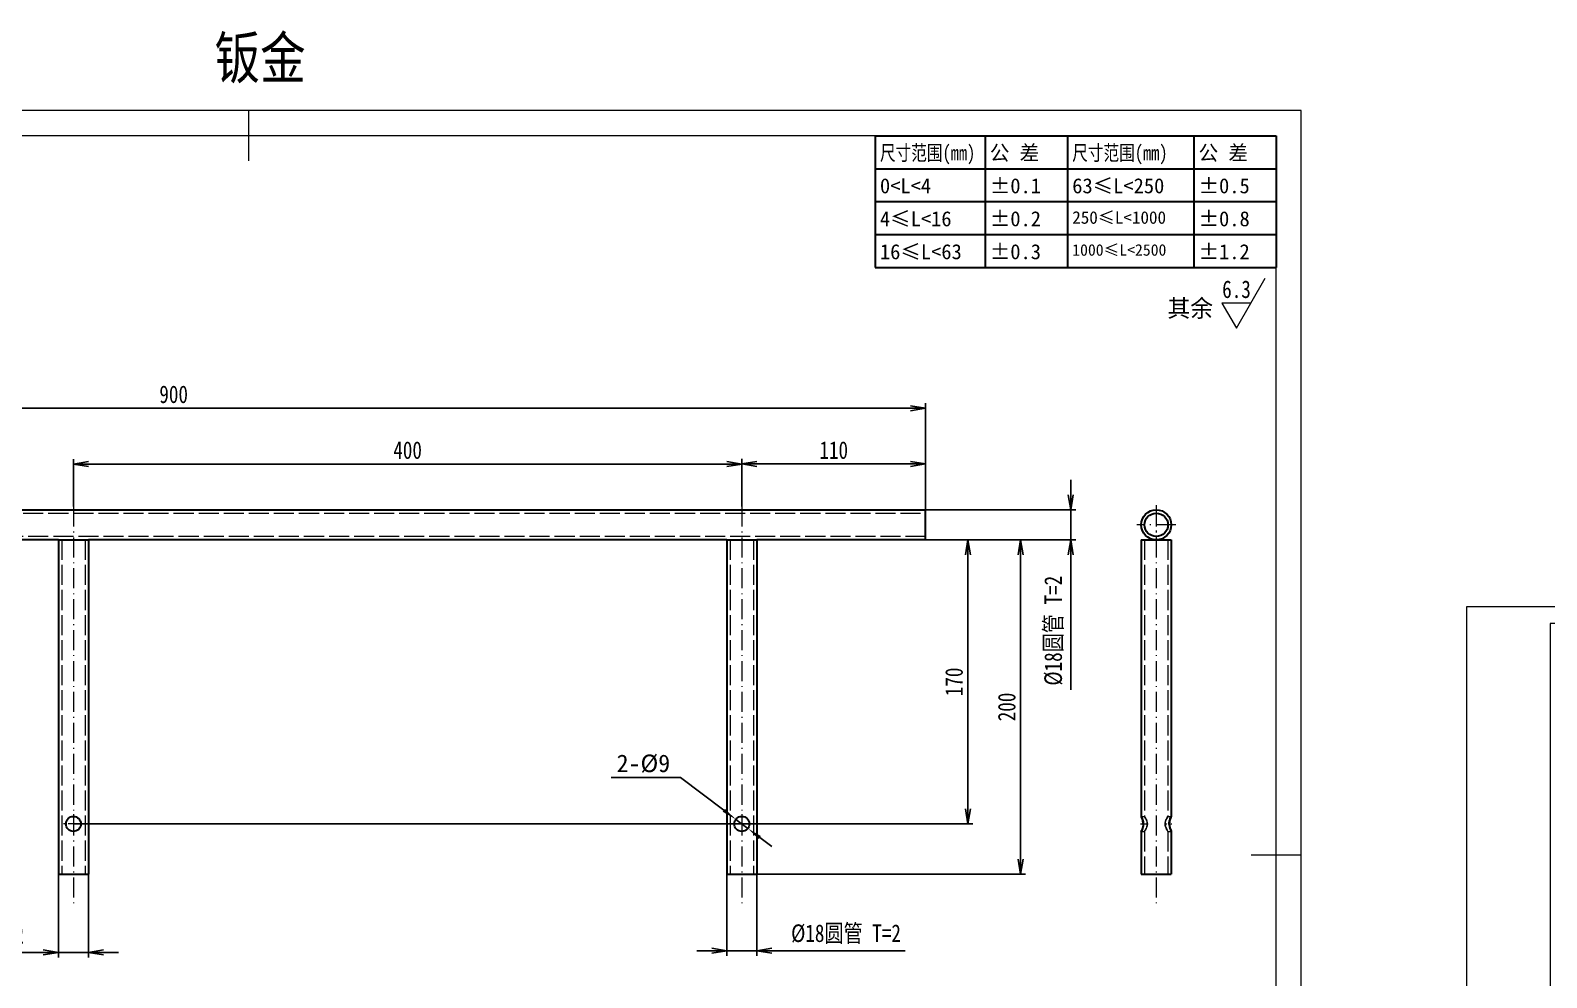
# Model space of a CAD drawing. Header units: millimetres. Extents: x -15766 to 80009, y -9701 to 15159.
# Drawn here: x -14279 to -13372, y 3211 to 3778 of the extents above; entities that cross this region are included whole.
import ezdxf
from ezdxf.enums import TextEntityAlignment as Align

# ---------------------------------------------------------------- set-up
doc = ezdxf.new("R2010")
doc.units = ezdxf.units.MM
for name, pattern in [('CENTER-HOKUTO_1', [16, 13, -1, 1, -1]), ('DASHDOT', [18.5, 12, -3, 0.5, -3]), ('DASHED', [15, 12, -3]), ('HIDDEN-HOKUTO_1', [2, 1, -1])]:
    doc.linetypes.add(name, pattern=pattern)
doc.layers.get('DEFPOINTS').update_dxf_attribs({"lineweight": 18})
for name, color, linetype, lineweight in [('AM_7', 2, 'CENTER-HOKUTO_1', 18), ('AM_HID', 1, 'HIDDEN-HOKUTO_1', 18), ('AM_VIS', 7, 'Continuous', 18), ('CDRAFT0', 7, 'Continuous', 18), ('DIM', 253, 'Continuous', 20), ('title_frame', 7, 'Continuous', 18), ('word_dim', 9, 'Continuous', 18), ('尺寸线层', 3, 'Continuous', 18), ('粗实线层', 7, 'Continuous', 35), ('粗实线层_1', 7, 'Continuous', 15)]:
    doc.layers.add(name, color=color, linetype=linetype, lineweight=lineweight)
doc.styles.add('DIM', font='', dxfattribs={"width": 0.8})
doc.styles.get('DIM').set_extended_font_data('NSimSun')
doc.dimstyles.new('1-3', dxfattribs={"dimscale": 3, "dimtxt": 3.5, "dimasz": 3, "dimexe": 1, "dimexo": 0, "dimgap": 1, "dimtad": 1, "dimdsep": 46, "dimtxsty": 'DIM', "dimblk": 'OPEN', "dimcen": 0, "dimdle": 6, "dimclrd": 256, "dimclre": 256, "dimclrt": 3, "dimazin": 2, "dimtfac": 0.707107, "dimtmove": 0, "dimatfit": 3, "dimfxl": 0, "dimfrac": 2, "dimtolj": 1, "dimarcsym": 0})
doc.dimstyles.new('1-3$3', dxfattribs={"dimscale": 3, "dimtxt": 3.5, "dimasz": 3, "dimexe": 1, "dimexo": 0, "dimgap": 1, "dimtad": 1, "dimtih": 1, "dimtoh": 1, "dimdsep": 46, "dimtxsty": 'Standard', "dimblk": '_CAXARROW', "dimcen": 0, "dimdle": 6, "dimclrd": 256, "dimclre": 256, "dimclrt": 3, "dimazin": 2, "dimtfac": 0.707107, "dimtmove": 0, "dimatfit": 3, "dimfxl": 0, "dimfrac": 2, "dimtolj": 1, "dimarcsym": 0})

# ---------------------------------------------------------------- blocks, each defined once
blk = doc.blocks.new('*X1594')
at = {"layer": 'CDRAFT0'}
for p, q in [((420, 297), (0, 297)), ((420, 0), (420, 297))]:
    blk.add_line(p, q, dxfattribs=at)
at = {"layer": '粗实线层_1'}
for p, q in [((210, 297), (210, 287)), ((415, 292), (25, 292)), ((415, 5), (415, 292)), ((420, 148.5), (410, 148.5))]:
    blk.add_line(p, q, dxfattribs=at)
blk = doc.blocks.new('自由公差_1')
at = {"layer": '粗实线层'}
for p, q in [((-80, 0), (0, 0)), ((-80, 0), (-80, -26.3)), ((-58.08, 0), (-58.08, -26.3)), ((-41.64, 0), (-41.64, -26.3)), ((-16.44, 0), (-16.44, -26.3)), ((0, 0), (0, -26.3)), ((-80, -6.58), (0, -6.58)), ((-80, -13.15), (0, -13.15)), ((-80, -19.73), (0, -19.73)), ((-80, -26.3), (0, -26.3))]:
    blk.add_line(p, q, dxfattribs=at)
at = {"layer": '尺寸线层', "linetype": 'Continuous', "attachment_point": 1, "line_spacing_factor": 0.9}
for s, insert, char_height, width in [('{\\W0.8;尺寸范围(mm)}', (-79.04, -1.92), 3, 22.6032), ('公 差', (-57.12, -1.92), 3, 22.6032), ('{\\W0.8;尺寸范围(mm)}', (-40.68, -1.92), 3, 22.6032), ('公 差', (-15.48, -1.92), 3, 22.6032), ('0<L<4', (-79.04, -8.49), 3, 22.6032), ('%%P0.1', (-57.12, -8.49), 3, 12.7119), ('63≤L<250', (-40.68, -8.49), 3, 22.6032), ('%%P0.5', (-15.48, -8.49), 3, 12.5771), ('4≤L<16', (-79.04, -15.07), 3, 22.6032), ('%%P0.2', (-57.12, -15.07), 3, 12.4769), ('250≤L<1000', (-40.68, -15.07), 2.5, 22.6032), ('%%P0.8', (-15.48, -15.07), 3, 13.0759), ('16≤L<63', (-79.04, -21.64), 3, 22.6032), ('%%P0.3', (-57.12, -21.64), 3, 12.7119), ('1000≤L<2500', (-40.68, -21.64), 2.3, 22.6032), ('%%P1.2', (-15.48, -21.64), 3, 12.8764)]:
    blk.add_mtext(s, dxfattribs=dict(at, insert=insert, char_height=char_height, width=width))
blk = doc.blocks.new('*X1595')
at = {"layer": 'CDRAFT0'}
for p, q in [((420, 297), (0, 297)), ((0, 297), (0, 0)), ((420, 0), (420, 297)), ((0, 0), (420, 0))]:
    blk.add_line(p, q, dxfattribs=at)
at = {"layer": '粗实线层_1'}
for p, q in [((210, 297), (210, 287)), ((415, 292), (25, 292)), ((25, 292), (25, 5)), ((415, 5), (415, 292)), ((0, 148.5), (30, 148.5)), ((420, 148.5), (410, 148.5)), ((210, 0), (210, 10)), ((25, 5), (415, 5))]:
    blk.add_line(p, q, dxfattribs=at)
blk = doc.blocks.new('_OPEN')
at = {"color": 0, "linetype": 'ByBlock', "lineweight": -2}
for p, q in [((-1, 0.166667), (0, 0)), ((-1, -0.166667), (0, 0)), ((0, 0), (-1, 0))]:
    blk.add_line(p, q, dxfattribs=at)
blk = doc.blocks.new('*D1844')
at = {"layer": 'DEFPOINTS', "color": 0, "transparency": 16777216}
for p in [(-13743.52, 3551.4), (-14643.52, 3490.59), (-13743.52, 3488.59)]:
    blk.add_point(p, dxfattribs=at)
at = {"layer": 'word_dim', "linetype": 'Continuous', "lineweight": -2, "transparency": 16777216}
for p, q in [((-14643.52, 3490.59), (-14643.52, 3554.4)), ((-14634.52, 3551.4), (-13752.52, 3551.4)), ((-13743.52, 3488.59), (-13743.52, 3554.4))]:
    blk.add_line(p, q, dxfattribs=at)
at = {"layer": 'word_dim', "lineweight": -2, "transparency": 16777216, "xscale": 9, "yscale": 9, "zscale": 9, "rotation": 180}
blk.add_blockref('_OPEN', (-14643.52, 3551.4), dxfattribs=at)
at = {"layer": 'word_dim', "lineweight": -2, "transparency": 16777216, "xscale": 9, "yscale": 9, "zscale": 9}
blk.add_blockref('_OPEN', (-13743.52, 3551.4), dxfattribs=at)
at = {"layer": 'word_dim', "color": 3, "transparency": 16777216, "insert": (-14193.52, 3559.65), "char_height": 10.5, "attachment_point": 5, "style": 'DIM'}
blk.add_mtext('\\A1;900', dxfattribs=at)
blk = doc.blocks.new('*D1845')
at = {"layer": 'DEFPOINTS', "color": 0, "transparency": 16777216}
for p in [(-13743.52, 3518), (-13853.52, 3492.59), (-13743.52, 3490.59)]:
    blk.add_point(p, dxfattribs=at)
at = {"layer": 'word_dim', "linetype": 'Continuous', "lineweight": -2, "transparency": 16777216}
for p, q in [((-13853.52, 3492.59), (-13853.52, 3521)), ((-13743.52, 3490.59), (-13743.52, 3521)), ((-13844.52, 3518), (-13752.52, 3518))]:
    blk.add_line(p, q, dxfattribs=at)
at = {"layer": 'word_dim', "lineweight": -2, "transparency": 16777216, "xscale": 9, "yscale": 9, "zscale": 9, "rotation": 180}
blk.add_blockref('_OPEN', (-13853.52, 3518), dxfattribs=at)
at = {"layer": 'word_dim', "lineweight": -2, "transparency": 16777216, "xscale": 9, "yscale": 9, "zscale": 9}
blk.add_blockref('_OPEN', (-13743.52, 3518), dxfattribs=at)
at = {"layer": 'word_dim', "color": 3, "transparency": 16777216, "insert": (-13798.52, 3526.25), "char_height": 10.5, "attachment_point": 5, "style": 'DIM'}
blk.add_mtext('\\A1;110', dxfattribs=at)
blk = doc.blocks.new('*D1846')
at = {"layer": 'DEFPOINTS', "color": 0, "transparency": 16777216}
for p in [(-14253.52, 3517.99), (-14253.52, 3492.59), (-13853.52, 3492.59)]:
    blk.add_point(p, dxfattribs=at)
at = {"layer": 'word_dim', "linetype": 'Continuous', "lineweight": -2, "transparency": 16777216}
for p, q in [((-14253.52, 3492.59), (-14253.52, 3520.99)), ((-13853.52, 3492.59), (-13853.52, 3520.99)), ((-13862.52, 3517.99), (-14244.52, 3517.99))]:
    blk.add_line(p, q, dxfattribs=at)
at = {"layer": 'word_dim', "lineweight": -2, "transparency": 16777216, "xscale": 9, "yscale": 9, "zscale": 9, "rotation": 180}
blk.add_blockref('_OPEN', (-14253.52, 3517.99), dxfattribs=at)
at = {"layer": 'word_dim', "lineweight": -2, "transparency": 16777216, "xscale": 9, "yscale": 9, "zscale": 9}
blk.add_blockref('_OPEN', (-13853.52, 3517.99), dxfattribs=at)
at = {"layer": 'word_dim', "color": 3, "transparency": 16777216, "insert": (-14053.52, 3526.24), "char_height": 10.5, "attachment_point": 5, "style": 'DIM'}
blk.add_mtext('\\A1;400', dxfattribs=at)
blk = doc.blocks.new('*D1847')
at = {"layer": 'DEFPOINTS', "color": 0, "transparency": 16777216}
for p in [(-13743.52, 3490.59), (-13656.72, 3490.59), (-13743.52, 3472.59)]:
    blk.add_point(p, dxfattribs=at)
at = {"layer": 'word_dim', "linetype": 'Continuous', "lineweight": -2, "transparency": 16777216}
for p, q in [((-13656.72, 3499.59), (-13656.72, 3508.59)), ((-13743.52, 3490.59), (-13653.72, 3490.59)), ((-13656.72, 3490.59), (-13656.72, 3472.59)), ((-13743.52, 3472.59), (-13653.72, 3472.59)), ((-13656.72, 3463.59), (-13656.72, 3382.86))]:
    blk.add_line(p, q, dxfattribs=at)
at = {"layer": 'word_dim', "lineweight": -2, "transparency": 16777216, "xscale": 9, "yscale": 9, "zscale": 9}
for p, rotation in [((-13656.72, 3490.59), 270), ((-13656.72, 3472.59), 90)]:
    blk.add_blockref('_OPEN', p, dxfattribs=dict(at, rotation=rotation))
at = {"layer": 'word_dim', "color": 3, "transparency": 16777216, "insert": (-13666.64, 3418.22), "char_height": 10.5, "attachment_point": 5, "rotation": 90, "style": 'DIM'}
blk.add_mtext('\\A1;%%c18圆管 T=2', dxfattribs=at)
blk = doc.blocks.new('*D1848')
at = {"layer": 'DEFPOINTS', "color": 0, "transparency": 16777216}
for p in [(-13743.52, 3472.59), (-13718.22, 3472.59), (-14253.52, 3302.59)]:
    blk.add_point(p, dxfattribs=at)
at = {"layer": 'word_dim', "linetype": 'Continuous', "lineweight": -2, "transparency": 16777216}
for p, q in [((-13743.52, 3472.59), (-13715.22, 3472.59)), ((-13718.22, 3311.59), (-13718.22, 3463.59)), ((-14253.52, 3302.59), (-13715.22, 3302.59))]:
    blk.add_line(p, q, dxfattribs=at)
at = {"layer": 'word_dim', "lineweight": -2, "transparency": 16777216, "xscale": 9, "yscale": 9, "zscale": 9}
for p, rotation in [((-13718.22, 3472.59), 90), ((-13718.22, 3302.59), 270)]:
    blk.add_blockref('_OPEN', p, dxfattribs=dict(at, rotation=rotation))
at = {"layer": 'word_dim', "color": 3, "transparency": 16777216, "insert": (-13726.47, 3387.59), "char_height": 10.5, "attachment_point": 5, "rotation": 90, "style": 'DIM'}
blk.add_mtext('\\A1;170', dxfattribs=at)
blk = doc.blocks.new('*D1849')
at = {"layer": 'DEFPOINTS', "color": 0, "transparency": 16777216}
for p in [(-13743.52, 3472.59), (-13844.52, 3272.59), (-13686.7, 3272.59)]:
    blk.add_point(p, dxfattribs=at)
at = {"layer": 'word_dim', "linetype": 'Continuous', "lineweight": -2, "transparency": 16777216}
for p, q in [((-13743.52, 3472.59), (-13683.7, 3472.59)), ((-13686.7, 3463.59), (-13686.7, 3281.59)), ((-13844.52, 3272.59), (-13683.7, 3272.59))]:
    blk.add_line(p, q, dxfattribs=at)
at = {"layer": 'word_dim', "lineweight": -2, "transparency": 16777216, "xscale": 9, "yscale": 9, "zscale": 9}
for p, rotation in [((-13686.7, 3472.59), 90), ((-13686.7, 3272.59), 270)]:
    blk.add_blockref('_OPEN', p, dxfattribs=dict(at, rotation=rotation))
at = {"layer": 'word_dim', "color": 3, "transparency": 16777216, "insert": (-13694.95, 3372.59), "char_height": 10.5, "attachment_point": 5, "rotation": 90, "style": 'DIM'}
blk.add_mtext('\\A1;200', dxfattribs=at)
blk = doc.blocks.new('_CAXARROW')
blk.add_hatch(color=0).paths.add_polyline_path([(0, 0), (-1, 0.125), (-1, -0.125)], flags=0)
blk = doc.blocks.new('*D1850')
at = {"layer": 'DEFPOINTS', "color": 0, "transparency": 16777216}
for p in [(-13857.11, 3305.31), (-13849.94, 3299.87)]:
    blk.add_point(p, dxfattribs=at)
at = {"layer": 'word_dim', "linetype": 'Continuous', "lineweight": -2, "transparency": 16777216}
for p, q in [((-13931.66, 3330.38), (-13890.16, 3330.38)), ((-13890.16, 3330.38), (-13864.28, 3310.75)), ((-13849.94, 3299.87), (-13857.11, 3305.31)), ((-13842.77, 3294.43), (-13835.6, 3288.99))]:
    blk.add_line(p, q, dxfattribs=at)
at = {"layer": 'word_dim', "lineweight": -2, "transparency": 16777216, "xscale": 9, "yscale": 9, "zscale": 9}
for p, rotation in [((-13857.11, 3305.31), 322.8219135802353), ((-13849.94, 3299.87), 142.8219135802353)]:
    blk.add_blockref('_CAXARROW', p, dxfattribs=dict(at, rotation=rotation))
at = {"layer": 'word_dim', "color": 3, "transparency": 16777216, "insert": (-13912.41, 3338.63), "char_height": 10.5, "attachment_point": 5}
blk.add_mtext('\\A1;2-%%c9', dxfattribs=at)
blk = doc.blocks.new('*D1851')
at = {"layer": 'DEFPOINTS', "color": 0, "transparency": 16777216}
for p in [(-13862.52, 3272.59), (-13844.52, 3272.59), (-13844.52, 3226.71)]:
    blk.add_point(p, dxfattribs=at)
at = {"layer": 'word_dim', "linetype": 'Continuous', "lineweight": -2, "transparency": 16777216}
for p, q in [((-13862.52, 3272.59), (-13862.52, 3223.71)), ((-13844.52, 3272.59), (-13844.52, 3223.71)), ((-13871.52, 3226.71), (-13880.52, 3226.71)), ((-13862.52, 3226.71), (-13844.52, 3226.71)), ((-13835.52, 3226.71), (-13755.8, 3226.71))]:
    blk.add_line(p, q, dxfattribs=at)
at = {"layer": 'word_dim', "lineweight": -2, "transparency": 16777216, "xscale": 9, "yscale": 9, "zscale": 9}
blk.add_blockref('_OPEN', (-13862.52, 3226.71), dxfattribs=at)
at = {"layer": 'word_dim', "lineweight": -2, "transparency": 16777216, "xscale": 9, "yscale": 9, "zscale": 9, "rotation": 180}
blk.add_blockref('_OPEN', (-13844.52, 3226.71), dxfattribs=at)
at = {"layer": 'word_dim', "color": 3, "transparency": 16777216, "insert": (-13791.16, 3236.62), "char_height": 10.5, "attachment_point": 5, "style": 'DIM'}
blk.add_mtext('\\A1;%%c18圆管 T=2', dxfattribs=at)
blk = doc.blocks.new('*D1852')
at = {"layer": 'DEFPOINTS', "color": 0, "transparency": 16777216}
for p in [(-14262.52, 3272.59), (-14244.52, 3272.59), (-14262.52, 3225.7)]:
    blk.add_point(p, dxfattribs=at)
at = {"layer": 'word_dim', "linetype": 'Continuous', "lineweight": -2, "transparency": 16777216}
for p, q in [((-14262.52, 3272.59), (-14262.52, 3222.7)), ((-14244.52, 3272.59), (-14244.52, 3222.7)), ((-14271.52, 3225.7), (-14351.25, 3225.7)), ((-14244.52, 3225.7), (-14262.52, 3225.7)), ((-14235.52, 3225.7), (-14226.52, 3225.7))]:
    blk.add_line(p, q, dxfattribs=at)
at = {"layer": 'word_dim', "lineweight": -2, "transparency": 16777216, "xscale": 9, "yscale": 9, "zscale": 9}
blk.add_blockref('_OPEN', (-14262.52, 3225.7), dxfattribs=at)
at = {"layer": 'word_dim', "lineweight": -2, "transparency": 16777216, "xscale": 9, "yscale": 9, "zscale": 9, "rotation": 180}
blk.add_blockref('_OPEN', (-14244.52, 3225.7), dxfattribs=at)
at = {"layer": 'word_dim', "color": 3, "transparency": 16777216, "insert": (-14315.89, 3235.61), "char_height": 10.5, "attachment_point": 5, "style": 'DIM'}
blk.add_mtext('\\A1;%%c18圆管 T=2', dxfattribs=at)

msp = doc.modelspace()

# ---------------------------------------------------------------- linework, layer by layer
at = {"layer": 'AM_7', "color": 2, "linetype": 'DASHDOT', "lineweight": 13}
for p, q in [((-14253.52347, 3492.59092), (-14253.52347, 3252.59043)), ((-13853.52347, 3492.59092), (-13853.52347, 3252.59043)), ((-13605.51044, 3493.29112), (-13605.51044, 3469.89073)), ((-13605.51044, 3492.59092), (-13605.51044, 3252.59043)), ((-13593.81122, 3481.59092), (-13617.20966, 3481.59092))]:
    msp.add_line(p, q, dxfattribs=at)
at = {"layer": 'AM_7', "color": 2, "linetype": 'DASHDOT', "lineweight": 13, "ltscale": 0.292505}
for p, q in [((-14253.52347, 3308.44102), (-14253.52347, 3296.74082)), ((-13853.52347, 3308.44102), (-13853.52347, 3296.74082))]:
    msp.add_line(p, q, dxfattribs=at)
at = {"layer": 'AM_7', "color": 2, "linetype": 'DASHDOT', "lineweight": 13, "ltscale": 0.292578}
for p, q in [((-14247.6719, 3302.59092), (-14259.37503, 3302.59092)), ((-13847.6719, 3302.59092), (-13859.37503, 3302.59092))]:
    msp.add_line(p, q, dxfattribs=at)
at = {"layer": 'AM_7', "color": 2, "linetype": 'DASHDOT', "lineweight": 13, "ltscale": 0.113184}
msp.add_line((-13614.95966, 3302.59092), (-13610.43231, 3302.59092), dxfattribs=at)
at = {"layer": 'AM_7', "color": 2, "linetype": 'DASHDOT', "lineweight": 13, "ltscale": 0.11084}
msp.add_line((-13600.53387, 3302.59092), (-13596.10028, 3302.59092), dxfattribs=at)
at = {"layer": 'AM_HID', "color": 1, "linetype": 'DASHED', "lineweight": 13}
for p, q in [((-14643.52347, 3488.59092), (-13743.52347, 3488.59092)), ((-13743.52347, 3474.59092), (-14643.52347, 3474.59092)), ((-14260.52347, 3472.59092), (-14260.52347, 3272.59092)), ((-14246.52347, 3472.59092), (-14246.52347, 3272.59092)), ((-13860.52347, 3472.59092), (-13860.52347, 3272.59092)), ((-13846.52347, 3472.59092), (-13846.52347, 3272.59092)), ((-13614.51044, 3472.59092), (-13614.51044, 3307.09092)), ((-13612.51044, 3472.59092), (-13612.51044, 3307.09092)), ((-13612.51044, 3472.59092), (-13612.51044, 3307.09092)), ((-13598.51044, 3472.59092), (-13598.51044, 3307.09092)), ((-13598.51044, 3472.59092), (-13598.51044, 3307.09092)), ((-13614.51044, 3298.09092), (-13614.51044, 3272.59092)), ((-13612.51044, 3298.09092), (-13612.51044, 3272.59092)), ((-13612.51044, 3298.09092), (-13612.51044, 3272.59092)), ((-13598.51044, 3298.09092), (-13598.51044, 3272.59092)), ((-13598.51044, 3298.09092), (-13598.51044, 3272.59092))]:
    msp.add_line(p, q, dxfattribs=at)
at = {"layer": 'AM_HID', "color": 1, "linetype": 'DASHED', "lineweight": 13, "ltscale": 0.05}
for p, q in [((-14260.52347, 3472.59092), (-14262.52347, 3472.59092)), ((-14244.52347, 3472.59092), (-14246.52347, 3472.59092)), ((-13860.52347, 3472.59092), (-13862.52347, 3472.59092)), ((-13844.52347, 3472.59092), (-13846.52347, 3472.59092)), ((-13614.51044, 3307.09092), (-13612.51044, 3307.09092)), ((-13614.51044, 3307.09092), (-13612.51044, 3307.09092)), ((-13598.51044, 3307.09092), (-13596.51044, 3307.09092)), ((-13598.51044, 3307.09092), (-13596.51044, 3307.09092)), ((-13614.51044, 3298.09092), (-13612.51044, 3298.09092)), ((-13614.51044, 3298.09092), (-13612.51044, 3298.09092)), ((-13598.51044, 3298.09092), (-13596.51044, 3298.09092)), ((-13598.51044, 3298.09092), (-13596.51044, 3298.09092))]:
    msp.add_line(p, q, dxfattribs=at)
at = {"layer": 'AM_HID', "color": 1, "linetype": 'DASHED', "lineweight": 13, "ltscale": 0.35}
for p, q in [((-14260.52347, 3472.59092), (-14246.52347, 3472.59092)), ((-14246.52347, 3472.59092), (-14260.52347, 3472.59092)), ((-13846.52347, 3472.59092), (-13860.52347, 3472.59092)), ((-13860.52347, 3472.59092), (-13846.52347, 3472.59092))]:
    msp.add_line(p, q, dxfattribs=at)
at = {"layer": 'AM_HID', "color": 1, "linetype": 'DASHED', "lineweight": 13, "ltscale": 0.001758}
for p, q in [((-13605.58075, 3472.59092), (-13605.51044, 3472.59092)), ((-13605.58075, 3472.59092), (-13605.51044, 3472.59092)), ((-13605.51044, 3472.59092), (-13605.44012, 3472.59092))]:
    msp.add_line(p, q, dxfattribs=at)
at = {"layer": 'AM_HID', "color": 1, "linetype": 'DASHED', "lineweight": 13, "ltscale": 0.004073}
msp.add_line((-13614.24481, 3306.53672), (-13614.31512, 3306.6837), dxfattribs=at)
at = {"layer": 'AM_HID', "color": 1, "linetype": 'DASHED', "lineweight": 13, "ltscale": 0.002578}
msp.add_line((-13596.77216, 3306.53916), (-13596.72919, 3306.63291), dxfattribs=at)
at = {"layer": 'AM_HID', "color": 1, "linetype": 'DASHED', "lineweight": 13, "ltscale": 0.004753}
msp.add_line((-13614.32684, 3298.46836), (-13614.24872, 3298.6417), dxfattribs=at)
at = {"layer": 'AM_HID', "color": 1, "linetype": 'DASHED', "lineweight": 13}
for points in [[(-13614.24872, 3298.6417), (-13613.86591, 3299.58409), (-13613.6745, 3300.16221), (-13613.51825, 3300.74473), (-13613.40106, 3301.36241), (-13613.31122, 3302.28135), (-13613.33075, 3303.21202), (-13613.40497, 3303.84629), (-13613.52606, 3304.45664), (-13613.76044, 3305.29356), (-13614.02606, 3306.02159), (-13614.22137, 3306.48301), (-13614.51044, 3307.09043), (-13614.24872, 3306.54014)], [(-13614.24872, 3306.54014), (-13613.86591, 3305.59776), (-13613.6745, 3305.01963), (-13613.51825, 3304.43711), (-13613.40106, 3303.81944), (-13613.31122, 3302.90049), (-13613.33075, 3301.96983), (-13613.40497, 3301.33555), (-13613.52606, 3300.7252), (-13613.76044, 3299.88829), (-13614.02606, 3299.16026), (-13614.22137, 3298.69883), (-13614.51044, 3298.09141), (-13614.24872, 3298.6417)], [(-13612.17059, 3298.6417), (-13611.66278, 3299.57481), (-13611.40497, 3300.14512), (-13611.12372, 3300.93272), (-13610.93622, 3301.75254), (-13610.87372, 3302.60997), (-13610.90497, 3303.18614), (-13610.99481, 3303.7501), (-13611.13934, 3304.29991), (-13611.31512, 3304.81895), (-13611.66669, 3305.61778), (-13611.91278, 3306.08555), (-13612.45184, 3306.9962), (-13612.51044, 3307.09092), (-13612.49091, 3307.0626), (-13612.17059, 3306.54014)], [(-13612.17059, 3298.6417), (-13611.69012, 3299.51573), (-13611.44403, 3300.04747), (-13611.12372, 3300.93516), (-13610.93231, 3301.79209), (-13610.87372, 3302.6085), (-13610.90497, 3303.18467), (-13610.99481, 3303.74864), (-13611.13934, 3304.29844), (-13611.31512, 3304.81846), (-13611.57294, 3305.42002), (-13612.10028, 3306.421), (-13612.51044, 3307.09092), (-13612.487, 3307.05235), (-13612.17059, 3306.54014)], [(-13612.17059, 3306.54014), (-13611.69012, 3305.66612), (-13611.44403, 3305.13438), (-13611.12372, 3304.24668), (-13610.93231, 3303.38975), (-13610.87372, 3302.57334), (-13610.90497, 3301.99717), (-13610.99481, 3301.43321), (-13611.13934, 3300.8834), (-13611.31512, 3300.36338), (-13611.57294, 3299.76182), (-13612.10028, 3298.76084), (-13612.51044, 3298.09092), (-13612.487, 3298.1295), (-13612.17059, 3298.6417)], [(-13612.17059, 3306.54014), (-13611.69012, 3305.66612), (-13611.44403, 3305.13438), (-13611.12372, 3304.24668), (-13610.93231, 3303.38975), (-13610.87372, 3302.57334), (-13610.90497, 3301.99717), (-13610.99481, 3301.43321), (-13611.13934, 3300.8834), (-13611.31512, 3300.36338), (-13611.57294, 3299.76182), (-13612.10028, 3298.76084), (-13612.51044, 3298.09092), (-13612.487, 3298.1295), (-13612.17059, 3298.6417)], [(-13598.85028, 3298.6417), (-13599.33075, 3299.51573), (-13599.57684, 3300.04747), (-13599.89716, 3300.93516), (-13600.08856, 3301.79209), (-13600.14716, 3302.6085), (-13600.11591, 3303.18467), (-13600.02606, 3303.74864), (-13599.88153, 3304.29844), (-13599.70575, 3304.81846), (-13599.44794, 3305.42002), (-13598.92059, 3306.421), (-13598.51044, 3307.09092), (-13598.53387, 3307.05235), (-13598.85028, 3306.54014)], [(-13598.85028, 3298.6417), (-13599.33075, 3299.51573), (-13599.57684, 3300.04747), (-13599.89716, 3300.93516), (-13600.08856, 3301.79209), (-13600.14716, 3302.6085), (-13600.11591, 3303.18467), (-13600.02606, 3303.74864), (-13599.88153, 3304.29844), (-13599.70575, 3304.81846), (-13599.44794, 3305.42002), (-13598.92059, 3306.421), (-13598.51044, 3307.09092), (-13598.53387, 3307.05235), (-13598.85028, 3306.54014)], [(-13598.85028, 3306.54014), (-13599.33075, 3305.66612), (-13599.57684, 3305.13438), (-13599.89716, 3304.24668), (-13600.08856, 3303.38975), (-13600.14716, 3302.57334), (-13600.11591, 3301.99717), (-13600.02606, 3301.43321), (-13599.88153, 3300.8834), (-13599.70575, 3300.36338), (-13599.44794, 3299.76182), (-13598.92059, 3298.76084), (-13598.51044, 3298.09092), (-13598.53387, 3298.1295), (-13598.85028, 3298.6417)], [(-13598.85028, 3306.54014), (-13599.33075, 3305.66612), (-13599.57684, 3305.13438), (-13599.89716, 3304.24668), (-13600.08856, 3303.38975), (-13600.14716, 3302.57334), (-13600.11591, 3301.99717), (-13600.02606, 3301.43321), (-13599.88153, 3300.8834), (-13599.70575, 3300.36338), (-13599.44794, 3299.76182), (-13598.92059, 3298.76084), (-13598.51044, 3298.09092), (-13598.53387, 3298.1295), (-13598.85028, 3298.6417)], [(-13596.77216, 3298.6417), (-13597.09247, 3299.41465), (-13597.26044, 3299.88096), (-13597.47919, 3300.65635), (-13597.64716, 3301.56163), (-13597.71747, 3302.53526), (-13597.66278, 3303.51084), (-13597.50262, 3304.42051), (-13597.27216, 3305.25938), (-13597.00653, 3305.99131), (-13596.77216, 3306.54014)], [(-13614.24872, 3298.6417), (-13613.862, 3299.59239), (-13613.67059, 3300.17588), (-13613.51044, 3300.78819), (-13613.38934, 3301.43956), (-13613.30731, 3302.39903)], [(-13596.77216, 3298.6417), (-13597.1745, 3299.63731), (-13597.37372, 3300.2501), (-13597.57684, 3301.11338), (-13597.69794, 3302.06114), (-13597.71747, 3302.58262)]]:
    msp.add_lwpolyline(points, dxfattribs=at)
for centre, radius, start, end in [((-13589.71747, 3302.58116), 8.00058, 171.1747449, 178.1235608), ((-13588.01825, 3302.25547), 9.72941, 160.36042443, 169.20273269), ((-13582.61591, 3300.13243), 15.54124, 153.40109004, 155.60517843), ((-13582.59637, 3305.05528), 15.56142, 204.33970195, 206.58639705)]:
    msp.add_arc(centre, radius, start, end, dxfattribs=at)
at = {"layer": 'AM_VIS', "color": 7, "lineweight": 35}
for p, q in [((-14643.52347, 3490.59092), (-13743.52347, 3490.59092)), ((-14262.52347, 3472.59092), (-14643.52347, 3472.59092)), ((-14262.52347, 3472.59092), (-14262.52347, 3272.59092)), ((-14244.52347, 3472.59092), (-14244.52347, 3272.59092)), ((-13862.52347, 3472.59092), (-14244.52347, 3472.59092)), ((-13862.52347, 3472.59092), (-13862.52347, 3272.59092)), ((-13743.52347, 3472.59092), (-13844.52347, 3472.59092)), ((-13844.52347, 3472.59092), (-13844.52347, 3272.59092)), ((-13614.51044, 3472.59092), (-13614.51044, 3307.09092)), ((-13596.51044, 3472.59092), (-13596.51044, 3307.09092)), ((-13596.51044, 3472.59092), (-13596.51044, 3307.09092)), ((-13614.51044, 3298.09092), (-13614.51044, 3272.59092)), ((-13596.51044, 3298.09092), (-13596.51044, 3272.59092)), ((-13596.51044, 3298.09092), (-13596.51044, 3272.59092))]:
    msp.add_line(p, q, dxfattribs=at)
at = {"layer": 'AM_VIS', "color": 7, "lineweight": 35, "ltscale": 0.45}
for p, q in [((-13743.52347, 3472.59092), (-13743.52347, 3490.59092)), ((-14262.52347, 3472.59092), (-14244.52347, 3472.59092)), ((-13862.52347, 3472.59092), (-13844.52347, 3472.59092)), ((-14262.52347, 3272.59092), (-14244.52347, 3272.59092)), ((-13862.52347, 3272.59092), (-13844.52347, 3272.59092))]:
    msp.add_line(p, q, dxfattribs=at)
at = {"layer": 'AM_VIS', "color": 7, "lineweight": 35, "ltscale": 0.223242}
for p, q in [((-13614.51044, 3472.59092), (-13605.58075, 3472.59092)), ((-13605.44012, 3472.59092), (-13596.51044, 3472.59092))]:
    msp.add_line(p, q, dxfattribs=at)
at = {"layer": 'AM_VIS', "color": 7, "lineweight": 35, "ltscale": 0.173242}
msp.add_line((-13612.51044, 3472.59092), (-13605.58075, 3472.59092), dxfattribs=at)
at = {"layer": 'AM_VIS', "color": 7, "lineweight": 35, "ltscale": 0.000297261}
msp.add_line((-13596.77216, 3306.54014), (-13596.76825, 3306.55137), dxfattribs=at)
at = {"layer": 'AM_VIS', "color": 7, "lineweight": 35, "ltscale": 0.225}
for p, q in [((-13614.51044, 3272.59092), (-13605.51044, 3272.59092)), ((-13605.51044, 3272.59092), (-13596.51044, 3272.59092))]:
    msp.add_line(p, q, dxfattribs=at)
at = {"layer": 'AM_VIS', "color": 7, "lineweight": 35}
for points in [[(-13614.24872, 3306.54014), (-13613.86591, 3305.59776), (-13613.6745, 3305.01963), (-13613.51825, 3304.43711), (-13613.40106, 3303.81944), (-13613.31122, 3302.90928), (-13613.32684, 3301.98692), (-13613.39325, 3301.42588), (-13613.49091, 3300.88389), (-13613.76434, 3299.87901), (-13613.99091, 3299.24864), (-13614.39325, 3298.32823), (-13614.51044, 3298.09141), (-13614.49091, 3298.12803), (-13614.32684, 3298.46836)], [(-13613.30731, 3302.39903), (-13613.31512, 3302.97764), (-13613.362, 3303.54942), (-13613.47137, 3304.20762), (-13613.61981, 3304.83262), (-13613.82294, 3305.48301), (-13614.24481, 3306.53672)], [(-13597.71747, 3302.58262), (-13597.69403, 3303.19102), (-13597.62372, 3303.7877), (-13597.51825, 3304.36387), (-13597.37762, 3304.91172), (-13597.17841, 3305.53233), (-13596.77216, 3306.53916)], [(-13596.77216, 3306.54014), (-13597.15497, 3305.59971), (-13597.34637, 3305.02305), (-13597.59637, 3303.96885), (-13597.6745, 3303.38633), (-13597.71356, 3302.79161), (-13597.70575, 3302.18711), (-13597.65106, 3301.58995), (-13597.55731, 3301.00987), (-13597.42841, 3300.45567), (-13597.20184, 3299.71202), (-13597.03778, 3299.26817), (-13596.72919, 3298.54649), (-13596.51044, 3298.09092)], [(-13597.71356, 3302.84288), (-13597.68231, 3301.87559), (-13597.54169, 3300.94004), (-13597.32684, 3300.10069), (-13597.07294, 3299.35508), (-13596.63544, 3298.34385), (-13596.51044, 3298.09092), (-13596.52216, 3298.11436), (-13596.77216, 3298.6417)]]:
    msp.add_lwpolyline(points, dxfattribs=at)
for centre, radius in [((-13605.51044, 3481.59092), 9), ((-13605.51044, 3481.59092), 7), ((-14253.52347, 3302.59092), 4.5), ((-13853.52347, 3302.59092), 4.5)]:
    msp.add_circle(centre, radius, dxfattribs=at)
for centre, radius, start, end in [((-13628.50262, 3300.08848), 15.64702, 24.35043206, 26.58036076), ((-13589.17059, 3302.50401), 8.55115, 169.3922841, 171.22532928), ((-13585.09247, 3301.23155), 12.8287, 155.55712121, 160.44436745), ((-13582.51434, 3300.08311), 15.65288, 153.40339864, 155.63676122), ((-13582.51434, 3300.0875), 15.649, 153.41595253, 155.64931511)]:
    msp.add_arc(centre, radius, start, end, dxfattribs=at)
at = {"layer": 'DIM'}
for p, q in [((-13557.57325, 3599.20187), (-13540.25275, 3629.20187)), ((-13548.913, 3614.20187), (-13566.23351, 3614.20187)), ((-13566.23351, 3614.20187), (-13557.57325, 3599.20187))]:
    msp.add_line(p, q, dxfattribs=at)

# ---------------------------------------------------------------- block references
at = {"layer": 'title_frame'}
for name, p, xscale, yscale, zscale in [('*X1594', (-14778.73861, 2838.48453), 3, 3, 3), ('自由公差_1', (-13533.73861, 3714.48453), 3, 3, 3), ('*X1595', (-13419.7638, 2838.48453), 2, 2, 2)]:
    msp.add_blockref(name, p, dxfattribs=dict(at, xscale=xscale, yscale=yscale, zscale=zscale))

# ---------------------------------------------------------------- texts
at = {"layer": 'DIM', "insert": (-14169.06326, 3773.60263), "char_height": 25, "width": 104.980501, "attachment_point": 1, "style": 'DIM'}
msp.add_mtext('{\\C3;钣金}', dxfattribs=at)
at = {"layer": 'DIM', "color": 2, "style": 'DIM', "width": 0.8}
msp.add_attdef('6.3', text='0.0', height=10.5, dxfattribs=at).set_placement((-13548.913, 3614.20187), align=Align.BOTTOM_RIGHT)
at = {"layer": 'word_dim', "linetype": 'Continuous', "insert": (-13598.79314, 3616.49944), "char_height": 10.5, "width": 32.5818119, "attachment_point": 1}
msp.add_mtext('{\\C3;其余}', dxfattribs=at)

# ---------------------------------------------------------------- dimensions: what is measured, and where the dimension line sits
at = {"layer": 'word_dim', "color": 3, "true_color": 0x00ff00}
for base, p1, p2, picture, middle in [((-13743.52347, 3551.40133), (-14643.52347, 3490.59092), (-13743.52347, 3488.59092), '*D1844', (-14193.52347, 3559.65133)), ((-14253.52347, 3517.99443), (-13853.52347, 3492.59092), (-14253.52347, 3492.59092), '*D1846', (-14053.52347, 3526.24443)), ((-13743.52347, 3518.00071), (-13853.52347, 3492.59092), (-13743.52347, 3490.59092), '*D1845', (-13798.52347, 3526.25071))]:
    dim = msp.add_linear_dim(base=base, p1=p1, p2=p2, dimstyle='1-3', dxfattribs=at)
    dim.commit()
    dim.dimension.update_dxf_attribs({"geometry": picture, "text_midpoint": middle})
dim = msp.add_linear_dim(base=(-13656.72279, 3490.59092), p1=(-13743.52347, 3472.59092), p2=(-13743.52347, 3490.59092), angle=90, dimstyle='1-3', override={"dimpost": '%%c<>圆管 T=2'}, dxfattribs=at)
dim.commit()
dim.dimension.update_dxf_attribs({"geometry": '*D1847', "text_midpoint": (-13656.72279, 3418.22342), "dimtype": 160})
for base, p1, p2, picture, middle in [((-13718.21664, 3472.59092), (-14253.52347, 3302.59092), (-13743.52347, 3472.59092), '*D1848', (-13726.46664, 3387.59092)), ((-13686.70355, 3272.59092), (-13743.52347, 3472.59092), (-13844.52347, 3272.59092), '*D1849', (-13694.95355, 3372.59092))]:
    dim = msp.add_linear_dim(base=base, p1=p1, p2=p2, angle=90, dimstyle='1-3', dxfattribs=at)
    dim.commit()
    dim.dimension.update_dxf_attribs({"geometry": picture, "text_midpoint": middle})
dim = msp.add_diameter_dim_2p(p1=(-13849.93804, 3299.8716), p2=(-13857.10889, 3305.31025), dimstyle='1-3$3', override={"dimpost": '2-%%c<>'}, dxfattribs=at)
dim.commit()
dim.dimension.update_dxf_attribs({"geometry": '*D1850', "text_midpoint": (-13912.40992, 3330.37743), "dimtype": 163})
for base, p1, p2, picture, middle in [((-14262.52347, 3225.69988), (-14244.52347, 3272.59092), (-14262.52347, 3272.59092), '*D1852', (-14315.8868, 3235.61238)), ((-13844.52347, 3226.71185), (-13862.52347, 3272.59092), (-13844.52347, 3272.59092), '*D1851', (-13791.16013, 3236.62435))]:
    dim = msp.add_linear_dim(base=base, p1=p1, p2=p2, dimstyle='1-3', override={"dimpost": '%%c<>圆管 T=2'}, dxfattribs=at)
    dim.commit()
    dim.dimension.update_dxf_attribs({"geometry": picture, "text_midpoint": middle})

doc.saveas('drawing.dxf')
